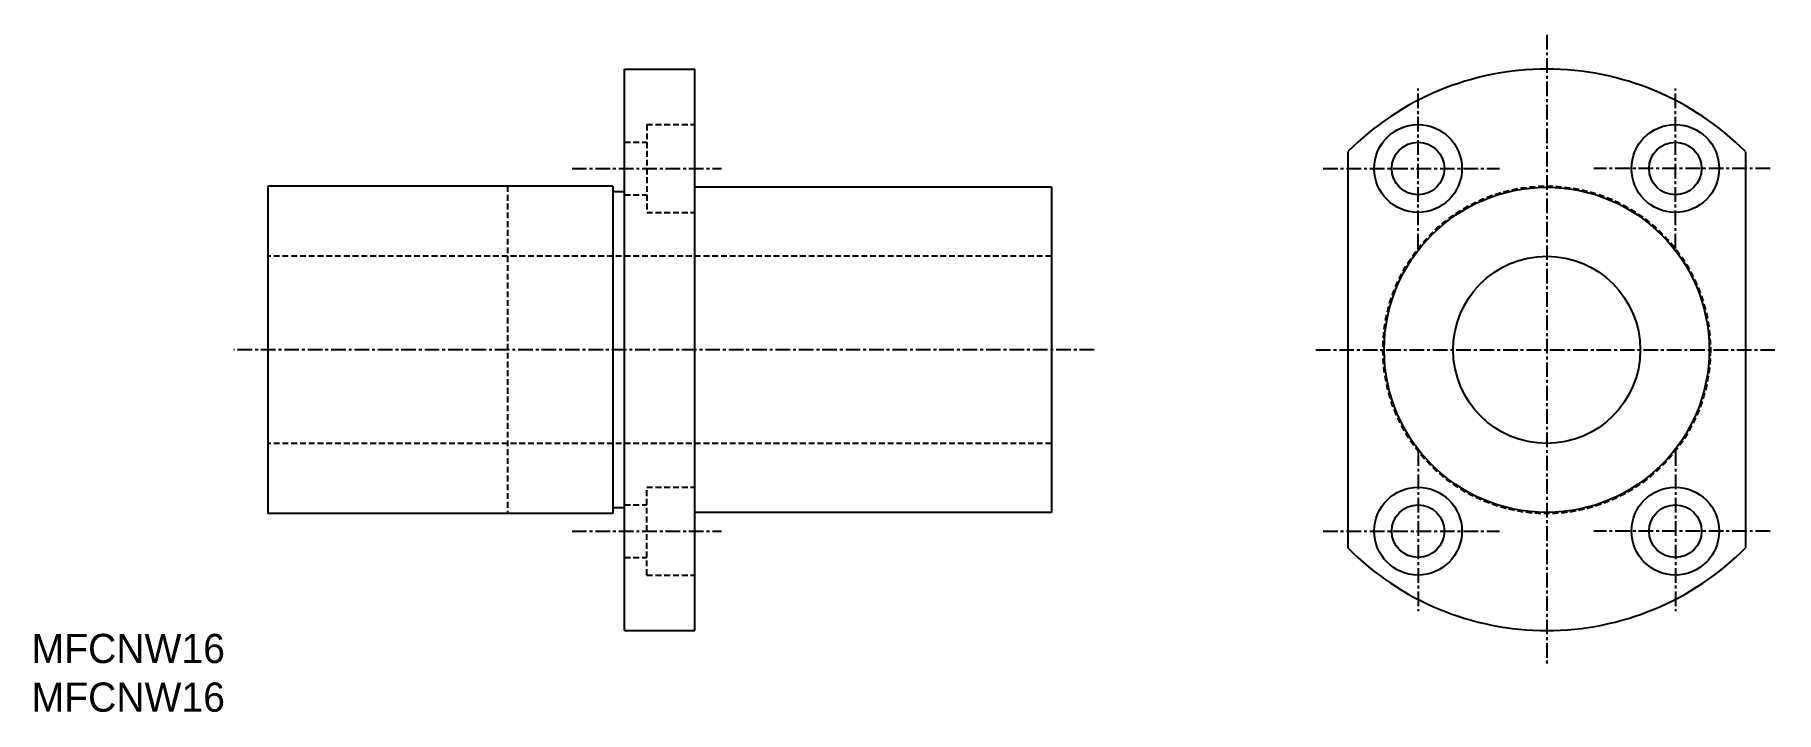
# Model space of a CAD drawing. Extents: x 10 to 159, y 10 to 68.
import ezdxf

# ---------------------------------------------------------------- set-up
doc = ezdxf.new("R2010")
doc.units = 0
doc.linetypes.add('CENTER', pattern=[2, 1.25, -0.25, 0.25, -0.25])
doc.linetypes.add('DASHED', pattern=[0.75, 0.5, -0.25])
doc.layers.get('0').update_dxf_attribs({"linetype": 'CONTINUOUS'})
doc.layers.add('CENTER', color=1, linetype='CENTER')

# ---------------------------------------------------------------- blocks, each defined once
blk = doc.blocks.new('*U2')
for p in [(40.85, 69.49), (40.85, 65.33)]:
    blk.add_text('MFCNW16', height=2.5).set_placement(p)

msp = doc.modelspace()

# ---------------------------------------------------------------- linework, layer by layer
at = {"color": 7, "linetype": 'CONTINUOUS'}
for p, q in [((60.7, 16.94), (60.7, 64.94)), ((60.7, 64.94), (66.7, 64.94)), ((66.7, 16.94), (66.7, 64.94)), ((122.55, 57.88), (122.55, 24)), ((156.55, 57.88), (156.55, 24)), ((59.7, 54.94), (30.2, 54.94)), ((30.2, 54.94), (30.2, 26.94)), ((59.7, 54.94), (59.7, 26.94)), ((60.7, 54.44), (59.7, 54.44)), ((97.2, 54.84), (66.7, 54.84)), ((97.2, 54.84), (97.2, 27.04)), ((59.7, 26.94), (30.2, 26.94)), ((60.7, 27.44), (59.7, 27.44)), ((97.2, 27.04), (66.7, 27.04)), ((60.7, 16.94), (66.7, 16.94))]:
    msp.add_line(p, q, dxfattribs=at)
at = {"color": 3, "linetype": 'DASHED'}
for p, q in [((62.6, 60.19), (62.6, 52.69)), ((62.6, 60.19), (66.7, 60.19)), ((60.7, 58.69), (62.6, 58.69)), ((50.7, 54.94), (50.7, 26.94)), ((60.7, 54.19), (62.6, 54.19)), ((62.6, 52.69), (66.7, 52.69)), ((97.2, 48.94), (30.2, 48.94)), ((97.2, 32.94), (30.2, 32.94)), ((62.6, 21.69), (62.6, 29.19)), ((62.6, 29.19), (66.7, 29.19)), ((60.7, 27.69), (62.6, 27.69)), ((60.7, 23.19), (62.6, 23.19)), ((62.6, 21.69), (66.7, 21.69))]:
    msp.add_line(p, q, dxfattribs=at)
at = {"color": 7, "linetype": 'CONTINUOUS'}
for centre, radius in [((128.55, 56.44), 3.75), ((150.55, 56.44), 3.75), ((128.55, 56.44), 2.25), ((150.55, 56.44), 2.25), ((139.55, 40.94), 13.9), ((139.55, 40.94), 8), ((128.55, 25.44), 3.75), ((150.55, 25.44), 3.75), ((128.55, 25.44), 2.25), ((150.55, 25.44), 2.25)]:
    msp.add_circle(centre, radius, dxfattribs=at)
at = {"color": 3, "linetype": 'DASHED'}
msp.add_circle((139.55, 40.94), 14, dxfattribs=at)
at = {"color": 7, "linetype": 'CONTINUOUS'}
for start, end in [(44.9005, 135.0995), (224.9005, 315.0995)]:
    msp.add_arc((139.55, 40.94), 24, start, end, dxfattribs=at)
at = {"layer": 'CENTER', "color": 1, "linetype": 'CENTER'}
for p, q in [((139.55, 67.87), (139.55, 14.02)), ((128.55, 49.6), (128.55, 63.28)), ((150.55, 49.6), (150.55, 63.28)), ((56.21, 56.44), (68.98, 56.44)), ((120.43, 56.44), (135.52, 56.44)), ((158.66, 56.44), (143.57, 56.44)), ((100.86, 40.94), (27.28, 40.94)), ((119.82, 40.94), (159.17, 40.94)), ((128.55, 32.28), (128.55, 18.6)), ((150.55, 32.28), (150.55, 18.6)), ((56.21, 25.44), (68.98, 25.44)), ((120.43, 25.44), (135.52, 25.44)), ((158.66, 25.44), (143.57, 25.44))]:
    msp.add_line(p, q, dxfattribs=at)

# ---------------------------------------------------------------- block references
at = {"color": 7, "linetype": 'CONTINUOUS'}
msp.add_blockref('*U2', (-30.85, -55.33), dxfattribs=at)

doc.saveas('drawing.dxf')
